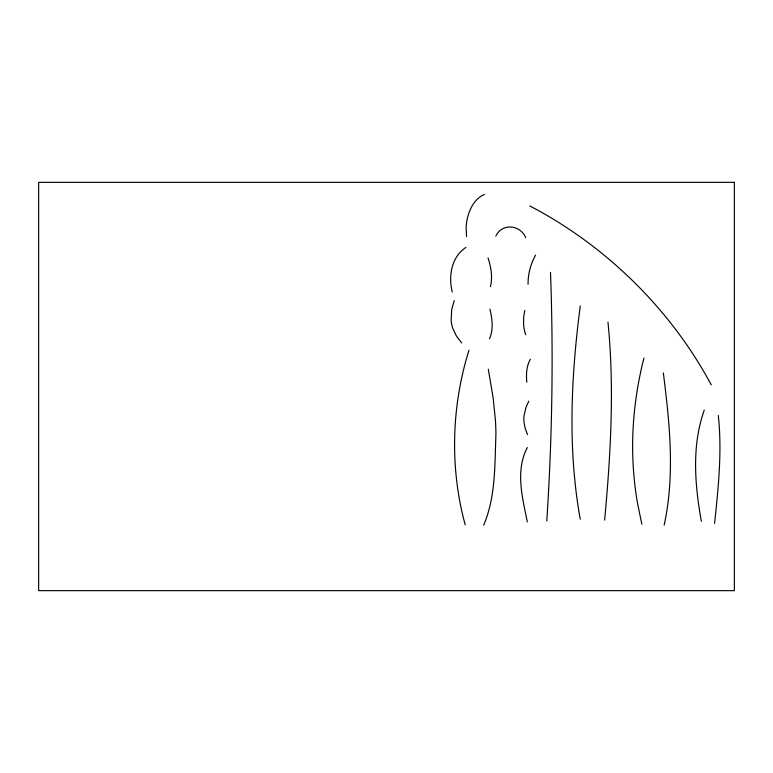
<?xml version="1.0" encoding="UTF-8"?>
<svg xmlns="http://www.w3.org/2000/svg" width="773" height="773" viewBox="0 0 773 773"><rect width="100%" height="100%" fill="white"/><g stroke="black" fill="none" stroke-linecap="round" stroke-linejoin="round"><path stroke-width="1.16" d="M528.036 284.29L528.152 280.444A59.801 59.801 0 0 1 532.964 260.308L535.515 255.109M546.782 520.915C552.193 438.243 553.565 355.3 550.502 272.502M604.641 520.094C610.68 454.35 614.583 387.959 607.955 322.099M714.59 523.398C718.349 487.637 722.185 451.432 718.31 415.516M580.262 305.982C571.063 376.596 567.527 448.852 580.262 519.263M490.478 286.677C492.739 277.13 491.087 267.12 488.034 257.931M524.761 310.504L523.698 316.901L523.582 324.583A39.346 39.346 0 0 0 525.708 334.728M664.162 525.051C675.119 475.028 669.679 423.208 663.34 372.944M643.909 358.063C636.981 385.485 633.029 413.681 632.652 441.972A334.448 334.448 0 0 0 637.628 503.812L641.841 524.22M468.998 350.198C451.384 406.25 449.673 468.109 465.201 524.838M704.261 410.144C691.564 445.799 694.801 484.758 701.362 521.331M454.244 300.581L451.693 309.432L451.132 320.592A34.891 34.891 0 0 0 452.833 328.467L456.36 335.936L461.713 342.98M489.502 338.806C493.686 329.472 492.198 318.795 489.947 309.152M483.666 525.176C495.812 496.768 494.71 464.873 495.928 434.542A256.887 256.887 0 0 0 495.416 420.087L493.097 397.593L488.285 369.175M528.819 401.139L525.959 407.4L524.026 415.748A32.621 32.621 0 0 0 523.978 422.01L525.138 428.271L527.495 434.532M530.355 359.184C526.461 366.16 525.988 374.47 526.838 382.249M527.321 447.548C515.127 470.506 522.461 497.899 527.321 521.881M495.851 236.074C502.035 222.779 520.471 224.769 525.679 237.707M465.887 247.428C451.393 256.936 448.272 276.212 452.263 292.02M484.516 194.419C475.202 198.255 470.023 207.956 467.617 217.261A51.588 51.588 0 0 0 466.138 226.924L466.544 236.586M529.834 205.956C605.906 245.669 670.742 309.239 711.286 384.935M734.35 182.341L38.65 182.341L38.65 590.659L734.35 590.659L734.35 182.341"/></g></svg>
